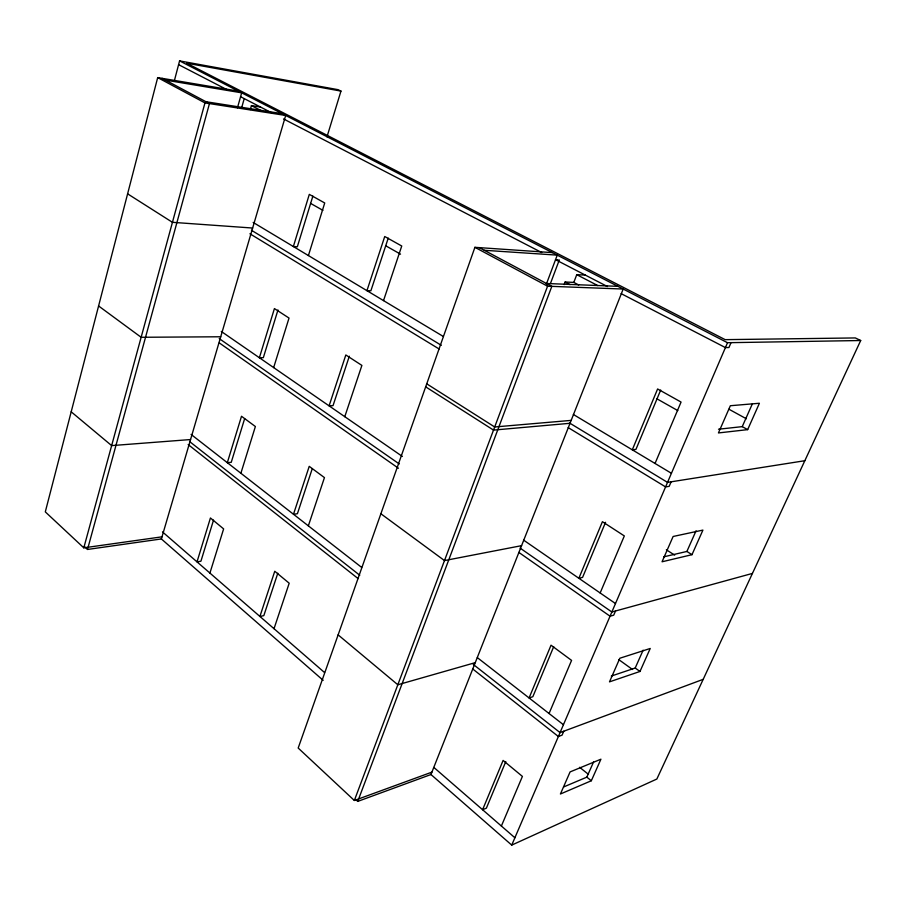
<?xml version="1.0" encoding="UTF-8"?>
<svg xmlns="http://www.w3.org/2000/svg" width="906" height="906" viewBox="0 0 906 906"><rect width="100%" height="100%" fill="white"/><g stroke="black" fill="none" stroke-linecap="round" stroke-linejoin="round"><path stroke-width="1.36" d="M238.391 91.132L157.689 77.599L45.3 511.879L83.805 547.836L162.004 536.828M174.314 80.917L179.581 60.895L337.972 89.649L340.962 91.087L326.975 136.863M83.805 547.836L204.96 102.899L157.689 77.599M204.96 102.899L285.684 115.458L161.381 538.945L87.508 549.455L209.445 103.601L162.163 78.358M237.474 107.757L241.664 92.82L165.436 80.102M241.54 108.131L244.201 98.72M250.305 109.547L251.426 105.594L260.52 107.044M213.533 520.101L200.917 561.233L197.01 561.867L210.43 517.972L223.623 528.9L209.92 573.068M244.643 418.651L231.256 462.309L227.327 462.683L241.506 416.262L255.379 426.522L240.883 473.249M277.972 309.954L263.34 357.655L259.388 357.745L274.416 308.572L289.025 318.063L273.657 367.598M312.876 196.092L297.338 246.772L293.363 246.534L309.308 194.371L324.722 202.978L308.414 255.56M277.802 573.215L263.816 615.638L259.909 616.454L274.756 571.256L289.195 583.215L274.02 628.696M312.287 468.595L297.406 513.725L293.487 514.268L309.229 466.341L324.45 477.609L308.346 525.854M349.32 356.217L333.034 405.628L329.093 405.865L345.82 354.971L361.89 365.412L344.778 416.692M388.244 238.108L370.882 290.781L366.941 290.667L384.733 236.511L401.743 246.013L383.521 300.611M552.366 252.627L474.914 247.327L298.187 748.039L354.348 800.485L431.902 772.139M546.363 284.133L557.247 255.13L484.246 250.283M354.348 800.485L547.575 286.205L623.181 289.037L430.962 774.528L357.734 801.402L355.696 799.5M550.406 283.623L559.319 259.92M357.734 801.402L551.833 286.364L479.263 247.621M564.155 284.62L565.129 282.026L573.804 282.389L578.73 284.982M573.804 282.389L576.76 274.665L585.299 275.084M505.797 761.584L486.375 808.163L482.592 809.726L503.102 760.417L522.411 776.408L501.38 826.034M553.702 646.68L532.841 696.714L529.081 697.96L551.029 645.197L571.573 660.395L549.059 713.52M605.559 522.286L582.581 577.405L578.866 578.277L602.411 521.686L624.325 535.933L600.157 592.966M660.701 390.033L635.955 449.387L632.297 449.818L657.609 388.968L681.063 402.071L655.038 463.464M511.731 845.105L727.518 342.706L860.7 340.52L656.85 779.035L511.731 845.105L430.769 774.358M563.77 731.221L562.094 735.128L558.379 736.521L472.853 669.081M615.525 610.995L613.713 615.185L610.055 616.205L518.9 552.456M671.131 481.811L669.183 486.329L665.593 486.907L568.198 427.598M731.029 342.649L728.934 347.519L725.423 347.587L621.12 293.623M563.611 786.974L586.828 777.144L593.555 761.969M611.301 676.057L635.208 668.028L643.124 650.168M663.713 556.85L686.895 551.448L696.068 530.78M718.515 429.229L742.24 426.635L752.252 404.076M591.335 780.745L600.916 759.205L570.089 771.912L560.429 793.996L591.335 780.745L586.828 777.144M639.987 671.459L650.225 648.47L619.84 658.232L609.5 681.856L639.987 671.459L635.208 668.028M691.98 554.687L702.931 530.089L673.124 536.477L662.048 561.788L691.98 554.687L686.895 551.448M747.665 429.637L759.409 403.261L730.349 405.729L718.435 432.943L747.665 429.637L742.24 426.635M703.203 679.33L560.055 732.603L473.272 664.415M475.254 662.648L397.836 684.766L338.131 634.868M752.433 573.419L611.856 611.992L520.089 548.096M521.573 545.661L444.484 560.576L380.882 513.759M804.822 460.712L667.529 482.377L569.557 423.011M570.021 423.295L493.521 430.09L425.673 386.851M571.176 420.384L494.687 426.975L426.737 383.827M190.554 439.546L111.642 445.605L71.2 411.811M220.724 336.772L141.132 337.281L98.584 305.968M546.443 283.487L617.926 286.341M558.062 259.841L555.537 259.682L607.462 286.556M252.638 228.04L172.446 222.321L127.61 193.839M205.956 101.732L282.196 113.669M340.962 91.087L186.602 63.171L725.174 339.648L855.332 337.938L860.7 340.52M179.581 60.895L727.518 342.706M178.595 64.654L228.176 90.306M240.566 96.716L271.381 112.661M283.544 118.946L541.743 252.548M251.426 105.594L262.298 111.245M576.76 274.665L597.767 285.583M565.129 282.026L570.078 284.631M474.914 247.327L547.575 286.205M728.979 409.24L746.34 418.765M310.588 203.397L322.91 210.351M385.763 245.809L400.543 254.156M656.861 398.776L677.813 410.599M253.17 222.434L443.385 336.511M573.362 414.472L671.437 473.294M251.426 230.26L441.335 345.322M249.909 233.771L439.116 348.991M666.352 549.783L674.676 555.129M221.279 331.437L402.377 456.443M523.691 540.191L615.491 603.555M219.218 338.584L399.274 463.963M219.32 342.932L398.481 468.243M618.73 659.579L632.501 669.489M191.075 434.416L361.664 567.416M477.315 657.597L563.441 724.732M189.535 441.494L359.773 575.253M188.154 444.552L358.13 578.606M579.614 767.303L588.47 774.358M162.491 531.901L324.552 672.558M433.917 767.484L514.891 837.756M161.245 538.844L323.182 680.338M84.473 546.612L87.508 549.455"/></g></svg>
